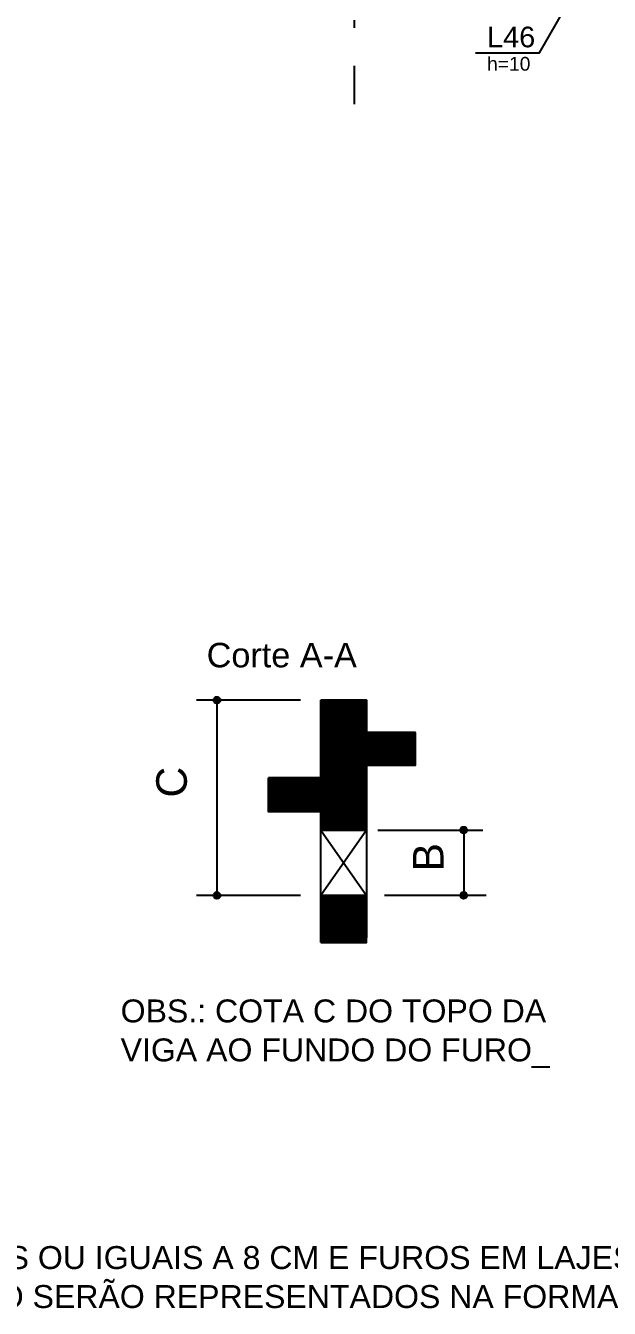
# Model space of a CAD drawing. Extents: x 0 to 119, y 0 to 84.
# Drawn here: x 26.64 to 34.27, y 17.05 to 33.82 of the extents above; entities that cross this region are included whole.
import ezdxf

# ---------------------------------------------------------------- set-up
doc = ezdxf.new("R2010")
doc.units = 0
doc.header["$MEASUREMENT"] = 0
doc.linetypes.add('ESTILO_TQS_0003', pattern=[1.5, 0.5, -0.4, 0.1, -0.5])
for name, color, linetype in [('15', 12, 'CONTINUOUS'), ('18', 6, 'CONTINUOUS'), ('29', 9, 'CONTINUOUS'), ('3', 7, 'CONTINUOUS'), ('32', 250, 'CONTINUOUS'), ('38', 7, 'CONTINUOUS')]:
    doc.layers.add(name, color=color, linetype=linetype)
doc.styles.add('TQS_ARIAL', font='arial.ttf')

msp = doc.modelspace()

# ---------------------------------------------------------------- linework, layer by layer
at = {"layer": '18', "color": 6, "linetype": 'ESTILO_TQS_0003'}
msp.add_line((30.93555, 76.798161), (30.93555, 32.667344), dxfattribs=at)
at = {"layer": '29', "color": 9, "linetype": 'Continuous'}
for p, q in [((30.499035, 24.417917), (31.083871, 25.002752)), ((30.499035, 24.432059), (31.069729, 25.002752)), ((30.499035, 24.446201), (31.055586, 25.002752)), ((30.499035, 24.460344), (31.041444, 25.002752)), ((30.499035, 24.474486), (31.027302, 25.002752)), ((30.499035, 24.488628), (31.01316, 25.002752)), ((30.499035, 24.50277), (30.999018, 25.002752)), ((30.499035, 24.516912), (30.984876, 25.002752)), ((30.499035, 24.531054), (30.970734, 25.002752)), ((30.499035, 24.545196), (30.956592, 25.002752)), ((30.499035, 24.559339), (30.942449, 25.002752)), ((30.499035, 24.573481), (30.928307, 25.002752)), ((30.499035, 24.587623), (30.914165, 25.002752)), ((30.499035, 24.601765), (30.900023, 25.002752)), ((30.499035, 24.615907), (30.885881, 25.002752)), ((30.499035, 24.630049), (30.871739, 25.002752)), ((30.499035, 24.644191), (30.857597, 25.002752)), ((30.499035, 24.658333), (30.843454, 25.002752)), ((30.499035, 24.672476), (30.829312, 25.002752)), ((30.499035, 24.686618), (30.81517, 25.002752)), ((30.499035, 24.70076), (30.801028, 25.002752)), ((30.499035, 24.714902), (30.786886, 25.002752)), ((30.499035, 24.729044), (30.772744, 25.002752)), ((30.499035, 24.743186), (30.758602, 25.002752)), ((30.499035, 24.757328), (30.744459, 25.002752)), ((30.499035, 24.771471), (30.730317, 25.002752)), ((30.499035, 24.785613), (30.716175, 25.002752)), ((30.499035, 24.799755), (30.702033, 25.002752)), ((30.499035, 24.813897), (30.687891, 25.002752)), ((30.499035, 24.828039), (30.673749, 25.002752)), ((30.499035, 24.842181), (30.659607, 25.002752)), ((30.499035, 24.856323), (30.645465, 25.002752)), ((30.499035, 24.870465), (30.631322, 25.002752)), ((30.499035, 24.884608), (30.61718, 25.002752)), ((30.499035, 24.89875), (30.603038, 25.002752)), ((30.499035, 24.912892), (30.588896, 25.002752)), ((30.499035, 24.927034), (30.574754, 25.002752)), ((30.499035, 24.941176), (30.560612, 25.002752)), ((30.499035, 24.955318), (30.54647, 25.002752)), ((30.499035, 24.96946), (30.532327, 25.002752)), ((30.499035, 24.983603), (30.518185, 25.002752)), ((30.499035, 24.997745), (30.504043, 25.002752)), ((30.499035, 24.403775), (31.096971, 25.001711)), ((30.50513, 25.002752), (31.096971, 24.410911)), ((30.519272, 25.002752), (31.096971, 24.425053)), ((30.533414, 25.002752), (31.096971, 24.439195)), ((30.547556, 25.002752), (31.096971, 24.453338)), ((30.561698, 25.002752), (31.096971, 24.46748)), ((30.575841, 25.002752), (31.096971, 24.481622)), ((30.589983, 25.002752), (31.096971, 24.495764)), ((30.604125, 25.002752), (31.096971, 24.509906)), ((30.618267, 25.002752), (31.096971, 24.524048)), ((30.632409, 25.002752), (31.096971, 24.53819)), ((30.646551, 25.002752), (31.096971, 24.552333)), ((30.660693, 25.002752), (31.096971, 24.566475)), ((30.674836, 25.002752), (31.096971, 24.580617)), ((30.688978, 25.002752), (31.096971, 24.594759)), ((30.70312, 25.002752), (31.096971, 24.608901)), ((30.717262, 25.002752), (31.096971, 24.623043)), ((30.731404, 25.002752), (31.096971, 24.637185)), ((30.745546, 25.002752), (31.096971, 24.651327)), ((30.759688, 25.002752), (31.096971, 24.66547)), ((30.77383, 25.002752), (31.096971, 24.679612)), ((30.787973, 25.002752), (31.096971, 24.693754)), ((30.802115, 25.002752), (31.096971, 24.707896)), ((30.816257, 25.002752), (31.096971, 24.722038)), ((30.830399, 25.002752), (31.096971, 24.73618)), ((30.844541, 25.002752), (31.096971, 24.750322)), ((30.858683, 25.002752), (31.096971, 24.764465)), ((30.872825, 25.002752), (31.096971, 24.778607)), ((30.886968, 25.002752), (31.096971, 24.792749)), ((30.90111, 25.002752), (31.096971, 24.806891)), ((30.915252, 25.002752), (31.096971, 24.821033)), ((30.929394, 25.002752), (31.096971, 24.835175)), ((30.943536, 25.002752), (31.096971, 24.849317)), ((30.957678, 25.002752), (31.096971, 24.863459)), ((30.97182, 25.002752), (31.096971, 24.877602)), ((30.985963, 25.002752), (31.096971, 24.891744)), ((31.000105, 25.002752), (31.096971, 24.905886)), ((31.014247, 25.002752), (31.096971, 24.920028)), ((31.028389, 25.002752), (31.096971, 24.93417)), ((31.042531, 25.002752), (31.096971, 24.948312)), ((31.056673, 25.002752), (31.096971, 24.962454)), ((31.070815, 25.002752), (31.096971, 24.976597)), ((31.084957, 25.002752), (31.096971, 24.990739)), ((30.499035, 24.994705), (31.096971, 24.396769)), ((30.499035, 24.389633), (31.096971, 24.987569)), ((30.499035, 24.980563), (31.096971, 24.382627)), ((30.499035, 24.375491), (31.096971, 24.973426)), ((30.499035, 24.96642), (31.096971, 24.368485)), ((30.499035, 24.361349), (31.096971, 24.959284)), ((30.499035, 24.952278), (31.096971, 24.354343)), ((30.499035, 24.347206), (31.096971, 24.945142)), ((30.499035, 24.938136), (31.096971, 24.3402)), ((30.499035, 24.333064), (31.096971, 24.931)), ((30.499035, 24.923994), (31.096971, 24.326058)), ((30.499035, 24.318922), (31.096971, 24.916858)), ((30.499035, 24.909852), (31.096971, 24.311916)), ((30.499035, 24.30478), (31.096971, 24.902716)), ((30.499035, 24.89571), (31.096971, 24.297774)), ((30.499035, 24.290638), (31.096971, 24.888574)), ((30.499035, 24.881568), (31.096971, 24.283632)), ((30.499035, 24.276496), (31.096971, 24.874432)), ((30.499035, 24.867425), (31.096971, 24.26949)), ((30.499035, 24.262354), (31.096971, 24.860289)), ((30.499035, 24.853283), (31.096971, 24.255348)), ((30.499035, 24.248212), (31.096971, 24.846147)), ((30.499035, 24.839141), (31.096971, 24.241206)), ((30.499035, 24.234069), (31.096971, 24.832005)), ((30.499035, 24.824999), (31.096971, 24.227063)), ((30.499035, 24.219927), (31.096971, 24.817863)), ((30.499035, 24.810857), (31.096971, 24.212921)), ((30.499035, 24.205785), (31.096971, 24.803721)), ((30.499035, 24.796715), (31.096971, 24.198779)), ((30.499035, 24.191643), (31.096971, 24.789579)), ((30.499035, 24.782573), (31.096971, 24.184637)), ((30.499035, 24.177501), (31.096971, 24.775437)), ((30.499035, 24.768431), (31.096971, 24.170495)), ((30.499035, 24.163359), (31.096971, 24.761294)), ((30.499035, 24.754288), (31.096971, 24.156353)), ((30.499035, 24.149217), (31.096971, 24.747152)), ((30.499035, 24.740146), (31.096971, 24.142211)), ((30.499035, 24.135074), (31.096971, 24.73301)), ((30.499035, 24.726004), (31.096971, 24.128068)), ((30.499035, 24.120932), (31.096971, 24.718868)), ((30.499035, 24.711862), (31.096971, 24.113926)), ((30.499035, 24.10679), (31.096971, 24.704726)), ((30.499035, 24.69772), (31.096971, 24.099784)), ((30.499035, 24.092648), (31.096971, 24.690584)), ((30.499035, 24.683578), (31.096971, 24.085642)), ((30.499035, 24.078506), (31.096971, 24.676442)), ((30.499035, 24.669436), (31.096971, 24.0715)), ((30.499035, 24.064364), (31.096971, 24.662299)), ((30.499035, 24.655293), (31.096971, 24.057358)), ((30.499035, 24.050222), (31.096971, 24.648157)), ((30.499035, 24.641151), (31.096971, 24.043216)), ((30.499035, 24.036079), (31.096971, 24.634015)), ((30.499035, 24.627009), (31.096971, 24.029073)), ((30.499035, 24.021937), (31.096971, 24.619873)), ((30.499035, 24.612867), (31.096971, 24.014931)), ((30.499035, 24.007795), (31.096971, 24.605731)), ((30.499035, 24.598725), (31.096971, 24.000789)), ((30.499035, 23.993653), (31.096971, 24.591589)), ((30.499035, 24.584583), (31.096971, 23.986647)), ((30.499035, 23.979511), (31.096971, 24.577447)), ((30.499035, 24.570441), (31.096971, 23.972505)), ((30.499035, 23.965369), (31.096971, 24.563305)), ((30.499035, 24.556299), (31.096971, 23.958363)), ((30.499035, 23.951227), (31.096971, 24.549162)), ((30.499035, 24.542156), (31.096971, 23.944221)), ((30.499035, 23.937085), (31.096971, 24.53502)), ((30.499035, 24.528014), (31.096971, 23.930079)), ((30.499035, 23.922942), (31.096971, 24.520878)), ((30.499035, 24.513872), (31.096971, 23.915936)), ((30.499035, 23.9088), (31.096971, 24.506736)), ((30.499035, 24.49973), (31.096971, 23.901794)), ((31.096971, 24.153286), (31.524698, 24.58091)), ((31.096971, 24.167325), (31.510556, 24.58091)), ((31.096971, 24.181467), (31.496414, 24.58091)), ((31.096971, 24.195609), (31.482272, 24.58091)), ((31.096971, 24.209751), (31.46813, 24.58091)), ((31.096971, 24.223893), (31.453987, 24.58091)), ((31.096971, 24.238035), (31.439845, 24.58091)), ((31.096971, 24.252178), (31.425703, 24.58091)), ((31.096971, 24.26632), (31.411561, 24.58091)), ((31.096971, 24.280462), (31.397419, 24.58091)), ((31.096971, 24.294604), (31.383277, 24.58091)), ((31.096971, 24.308746), (31.369135, 24.58091)), ((31.096971, 24.322888), (31.354992, 24.58091)), ((31.096971, 24.33703), (31.34085, 24.58091)), ((31.096971, 24.351172), (31.326708, 24.58091)), ((31.096971, 24.365315), (31.312566, 24.58091)), ((31.096971, 24.379457), (31.298424, 24.58091)), ((31.096971, 24.393599), (31.284282, 24.58091)), ((31.096971, 24.407741), (31.27014, 24.58091)), ((31.096971, 24.421883), (31.255998, 24.58091)), ((31.096971, 24.436025), (31.241855, 24.58091)), ((31.096971, 24.450167), (31.227713, 24.58091)), ((31.096971, 24.46431), (31.213571, 24.58091)), ((31.096971, 24.478452), (31.199429, 24.58091)), ((31.096971, 24.492594), (31.185287, 24.58091)), ((31.096971, 24.506736), (31.171145, 24.58091)), ((31.096971, 24.520878), (31.157003, 24.58091)), ((31.096971, 24.53502), (31.14286, 24.58091)), ((31.096971, 24.549162), (31.128718, 24.58091)), ((31.096971, 24.563305), (31.114576, 24.58091)), ((31.096971, 24.577447), (31.100434, 24.58091)), ((31.096971, 24.58091), (31.524301, 24.153286)), ((31.096971, 24.566475), (31.510159, 24.153286)), ((31.096971, 24.552333), (31.496017, 24.153286)), ((31.096971, 24.53819), (31.481875, 24.153286)), ((31.096971, 24.524048), (31.467733, 24.153286)), ((31.096971, 24.509906), (31.453591, 24.153286)), ((31.110821, 24.58091), (31.538444, 24.153286)), ((31.111217, 24.153286), (31.53884, 24.58091)), ((31.124963, 24.58091), (31.552586, 24.153286)), ((31.125359, 24.153286), (31.552982, 24.58091)), ((31.139105, 24.58091), (31.566728, 24.153286)), ((31.139501, 24.153286), (31.567125, 24.58091)), ((31.153247, 24.58091), (31.58087, 24.153286)), ((31.153644, 24.153286), (31.581267, 24.58091)), ((31.167389, 24.58091), (31.595012, 24.153286)), ((31.167786, 24.153286), (31.595409, 24.58091)), ((31.181531, 24.58091), (31.609154, 24.153286)), ((31.181928, 24.153286), (31.609551, 24.58091)), ((31.195673, 24.58091), (31.623296, 24.153286)), ((31.19607, 24.153286), (31.623693, 24.58091)), ((31.209816, 24.58091), (31.637439, 24.153286)), ((31.210212, 24.153286), (31.637835, 24.58091)), ((31.223958, 24.58091), (31.651581, 24.153286)), ((31.224354, 24.153286), (31.651977, 24.58091)), ((31.2381, 24.58091), (31.665723, 24.153286)), ((31.238496, 24.153286), (31.666119, 24.58091)), ((31.252242, 24.58091), (31.679865, 24.153286)), ((31.252639, 24.153286), (31.680262, 24.58091)), ((31.266384, 24.58091), (31.694007, 24.153286)), ((31.266781, 24.153286), (31.694404, 24.58091)), ((31.280526, 24.58091), (31.708149, 24.153286)), ((31.280923, 24.153286), (31.708546, 24.58091)), ((31.294668, 24.58091), (31.722291, 24.153286)), ((31.295065, 24.153286), (31.722688, 24.58091)), ((31.30881, 24.58091), (31.736434, 24.153286)), ((31.309207, 24.153286), (31.737616, 24.58091)), ((31.322953, 24.58091), (31.737616, 24.166246)), ((31.323349, 24.153286), (31.737616, 24.567554)), ((31.337095, 24.58091), (31.737616, 24.180388)), ((31.337491, 24.153286), (31.737616, 24.553411)), ((31.351237, 24.58091), (31.737616, 24.19453)), ((31.351633, 24.153286), (31.737616, 24.539269)), ((31.365379, 24.58091), (31.737616, 24.208672)), ((31.365776, 24.153286), (31.737616, 24.525127)), ((31.379521, 24.58091), (31.737616, 24.222814)), ((31.379918, 24.153286), (31.737616, 24.510985)), ((31.393663, 24.58091), (31.737616, 24.236956)), ((31.407805, 24.58091), (31.737616, 24.251099)), ((31.421948, 24.58091), (31.737616, 24.265241)), ((31.43609, 24.58091), (31.737616, 24.279383)), ((31.450232, 24.58091), (31.737616, 24.293525)), ((31.464374, 24.58091), (31.737616, 24.307667)), ((31.478516, 24.58091), (31.737616, 24.321809)), ((31.492658, 24.58091), (31.737616, 24.335951)), ((31.5068, 24.58091), (31.737616, 24.350094)), ((31.520942, 24.58091), (31.737616, 24.364236)), ((31.535085, 24.58091), (31.737616, 24.378378)), ((31.549227, 24.58091), (31.737616, 24.39252)), ((31.563369, 24.58091), (31.737616, 24.406662)), ((31.577511, 24.58091), (31.737616, 24.420804)), ((31.591653, 24.58091), (31.737616, 24.434946)), ((31.605795, 24.58091), (31.737616, 24.449088)), ((31.619937, 24.58091), (31.737616, 24.463231)), ((31.63408, 24.58091), (31.737616, 24.477373)), ((31.648222, 24.58091), (31.737616, 24.491515)), ((31.662364, 24.58091), (31.737616, 24.505657)), ((31.676506, 24.58091), (31.737616, 24.519799)), ((31.690648, 24.58091), (31.737616, 24.533941)), ((31.70479, 24.58091), (31.737616, 24.548083)), ((31.718932, 24.58091), (31.737616, 24.562226)), ((31.733075, 24.58091), (31.737616, 24.576368)), ((30.499035, 23.894658), (31.096971, 24.492594)), ((30.499035, 24.485588), (31.096971, 23.887652)), ((30.499035, 23.880516), (31.096971, 24.478452)), ((30.499035, 24.471446), (31.096971, 23.87351)), ((30.499035, 23.866374), (31.096971, 24.46431)), ((30.499035, 24.457304), (31.096971, 23.859368)), ((30.499035, 23.852232), (31.096971, 24.450167)), ((30.499035, 24.443161), (31.096971, 23.845226)), ((30.499035, 23.83809), (31.096971, 24.436025)), ((30.499035, 24.429019), (31.096971, 23.831084)), ((30.499035, 23.823947), (31.096971, 24.421883)), ((30.499035, 24.414877), (31.096971, 23.816941)), ((30.499035, 23.809805), (31.096971, 24.407741)), ((30.499035, 24.400735), (31.096971, 23.802799)), ((30.499035, 23.795663), (31.096971, 24.393599)), ((30.499035, 24.386593), (31.096971, 23.788657)), ((30.499035, 23.781521), (31.096971, 24.379457)), ((30.499035, 24.372451), (31.096971, 23.774515)), ((30.499035, 23.767379), (31.096971, 24.365315)), ((30.499035, 24.358309), (31.096971, 23.760373)), ((30.499035, 23.753237), (31.096971, 24.351172)), ((30.499035, 24.344166), (31.096971, 23.746231)), ((30.499035, 23.739095), (31.096971, 24.33703)), ((30.499035, 24.330024), (31.096971, 23.732089)), ((31.096971, 24.495764), (31.439449, 24.153286)), ((31.096971, 24.481622), (31.425307, 24.153286)), ((31.096971, 24.46748), (31.411164, 24.153286)), ((31.096971, 24.453338), (31.397022, 24.153286)), ((31.096971, 24.439195), (31.38288, 24.153286)), ((31.096971, 24.425053), (31.368738, 24.153286)), ((31.096971, 24.410911), (31.354596, 24.153286)), ((31.096971, 24.396769), (31.340454, 24.153286)), ((31.096971, 24.382627), (31.326312, 24.153286)), ((31.096971, 24.368485), (31.312169, 24.153286)), ((31.096971, 24.354343), (31.298027, 24.153286)), ((31.096971, 24.3402), (31.283885, 24.153286)), ((31.39406, 24.153286), (31.737616, 24.496843)), ((31.408202, 24.153286), (31.737616, 24.482701)), ((31.422344, 24.153286), (31.737616, 24.468559)), ((31.436486, 24.153286), (31.737616, 24.454417)), ((31.450628, 24.153286), (31.737616, 24.440274)), ((31.464771, 24.153286), (31.737616, 24.426132)), ((31.478913, 24.153286), (31.737616, 24.41199)), ((31.493055, 24.153286), (31.737616, 24.397848)), ((31.507197, 24.153286), (31.737616, 24.383706)), ((31.521339, 24.153286), (31.737616, 24.369564)), ((31.535481, 24.153286), (31.737616, 24.355422)), ((31.549623, 24.153286), (31.737616, 24.341279)), ((30.499035, 23.724953), (31.096971, 24.322888)), ((30.499035, 24.315882), (31.096971, 23.717947)), ((30.499035, 23.71081), (31.096971, 24.308746)), ((30.499035, 24.30174), (31.096971, 23.703804)), ((30.499035, 23.696668), (31.096971, 24.294604)), ((30.499035, 24.287598), (31.096971, 23.689662)), ((30.499035, 23.682526), (31.096971, 24.280462)), ((30.499035, 24.273456), (31.096971, 23.67552)), ((30.499035, 23.668384), (31.096971, 24.26632)), ((30.499035, 24.259314), (31.096971, 23.661378)), ((30.499035, 23.654242), (31.096971, 24.252178)), ((30.499035, 24.245172), (31.096971, 23.647236)), ((30.499035, 23.6401), (31.096971, 24.238035)), ((30.499035, 24.231029), (31.096971, 23.633094)), ((30.499035, 23.625958), (31.096971, 24.223893)), ((30.499035, 24.216887), (31.096971, 23.618952)), ((30.499035, 23.611815), (31.096971, 24.209751)), ((30.499035, 24.202745), (31.096971, 23.604809)), ((30.499035, 23.597673), (31.096971, 24.195609)), ((30.499035, 24.188603), (31.096971, 23.590667)), ((30.499035, 23.583531), (31.096971, 24.181467)), ((30.499035, 24.174461), (31.096971, 23.576525)), ((30.499035, 23.569389), (31.096971, 24.167325)), ((31.096971, 24.326058), (31.269743, 24.153286)), ((31.096971, 24.311916), (31.255601, 24.153286)), ((31.096971, 24.297774), (31.241459, 24.153286)), ((31.096971, 24.283632), (31.227317, 24.153286)), ((31.096971, 24.26949), (31.213175, 24.153286)), ((31.096971, 24.255348), (31.199032, 24.153286)), ((31.096971, 24.241206), (31.18489, 24.153286)), ((31.096971, 24.227063), (31.170748, 24.153286)), ((31.096971, 24.212921), (31.156606, 24.153286)), ((31.096971, 24.198779), (31.142464, 24.153286)), ((31.096971, 24.184637), (31.128322, 24.153286)), ((31.096971, 24.170495), (31.11418, 24.153286)), ((31.563766, 24.153286), (31.737616, 24.327137)), ((31.577908, 24.153286), (31.737616, 24.312995)), ((31.59205, 24.153286), (31.737616, 24.298853)), ((31.606192, 24.153286), (31.737616, 24.284711)), ((31.620334, 24.153286), (31.737616, 24.270569)), ((31.634476, 24.153286), (31.737616, 24.256427)), ((31.648618, 24.153286), (31.737616, 24.242284)), ((31.66276, 24.153286), (31.737616, 24.228142)), ((31.676903, 24.153286), (31.737616, 24.214)), ((31.691045, 24.153286), (31.737616, 24.199858)), ((31.705187, 24.153286), (31.737616, 24.185716)), ((31.719329, 24.153286), (31.737616, 24.171574)), ((30.499035, 24.160319), (31.096971, 23.562383)), ((30.499035, 23.555247), (31.096971, 24.153183)), ((30.499035, 24.146177), (31.096971, 23.548241)), ((30.499035, 23.541105), (31.096971, 24.13904)), ((30.499035, 24.132034), (31.096971, 23.534099)), ((30.499035, 23.526963), (31.096971, 24.124898)), ((30.499035, 24.117892), (31.096971, 23.519957)), ((30.499035, 23.51282), (31.096971, 24.110756)), ((30.499035, 24.10375), (31.096971, 23.505814)), ((30.499035, 23.498678), (31.096971, 24.096614)), ((30.499035, 24.089608), (31.096971, 23.491672)), ((30.499035, 23.484536), (31.096971, 24.082472)), ((30.499035, 24.075466), (31.096971, 23.47753)), ((30.499035, 23.470394), (31.096971, 24.06833)), ((30.499035, 24.061324), (31.096971, 23.463388)), ((30.499035, 23.456252), (31.096971, 24.054188)), ((30.499035, 24.047182), (31.096971, 23.449246)), ((30.499035, 23.44211), (31.096971, 24.040046)), ((30.499035, 24.033039), (31.096971, 23.435104)), ((30.499035, 23.427968), (31.096971, 24.025903)), ((30.499035, 24.018897), (31.096971, 23.420962)), ((30.499035, 23.413826), (31.096971, 24.011761)), ((30.499035, 24.004755), (31.096971, 23.40682)), ((30.499035, 23.399683), (31.096971, 23.997619)), ((31.096971, 24.156353), (31.100037, 24.153286)), ((31.733471, 24.153286), (31.737616, 24.157432)), ((29.814443, 23.549477), (30.249897, 23.984931)), ((29.814443, 23.563619), (30.235755, 23.984931)), ((29.814443, 23.577761), (30.221613, 23.984931)), ((29.814443, 23.591904), (30.207471, 23.984931)), ((29.814443, 23.606046), (30.193328, 23.984931)), ((29.814443, 23.620188), (30.179186, 23.984931)), ((29.814443, 23.63433), (30.165044, 23.984931)), ((29.814443, 23.648472), (30.150902, 23.984931)), ((29.814443, 23.662614), (30.13676, 23.984931)), ((29.814443, 23.676756), (30.122618, 23.984931)), ((29.814443, 23.690899), (30.108476, 23.984931)), ((29.814443, 23.705041), (30.094333, 23.984931)), ((29.814443, 23.719183), (30.080191, 23.984931)), ((29.814443, 23.733325), (30.066049, 23.984931)), ((29.814443, 23.747467), (30.051907, 23.984931)), ((29.814443, 23.761609), (30.037765, 23.984931)), ((29.814443, 23.775751), (30.023623, 23.984931)), ((29.814443, 23.789894), (30.009481, 23.984931)), ((29.814443, 23.804036), (29.995339, 23.984931)), ((29.814443, 23.818178), (29.981196, 23.984931)), ((29.814443, 23.83232), (29.967054, 23.984931)), ((29.814443, 23.846462), (29.952912, 23.984931)), ((29.814443, 23.860604), (29.93877, 23.984931)), ((29.814443, 23.874746), (29.924628, 23.984931)), ((29.814443, 23.888888), (29.910486, 23.984931)), ((29.814443, 23.903031), (29.896344, 23.984931)), ((29.814443, 23.917173), (29.882201, 23.984931)), ((29.814443, 23.931315), (29.868059, 23.984931)), ((29.814443, 23.945457), (29.853917, 23.984931)), ((29.814443, 23.959599), (29.839775, 23.984931)), ((29.814443, 23.973741), (29.825633, 23.984931)), ((29.814443, 23.982241), (30.255575, 23.541108)), ((29.814443, 23.968099), (30.241433, 23.541108)), ((29.814443, 23.953956), (30.227291, 23.541108)), ((29.814443, 23.939814), (30.213149, 23.541108)), ((29.814443, 23.925672), (30.199007, 23.541108)), ((29.814443, 23.91153), (30.184865, 23.541108)), ((29.814443, 23.897388), (30.170723, 23.541108)), ((29.814443, 23.883246), (30.15658, 23.541108)), ((29.814443, 23.869104), (30.142438, 23.541108)), ((29.814443, 23.854961), (30.128296, 23.541108)), ((29.814443, 23.840819), (30.114154, 23.541108)), ((29.814443, 23.826677), (30.100012, 23.541108)), ((29.820217, 23.541108), (30.264039, 23.984931)), ((29.825895, 23.984931), (30.269718, 23.541108)), ((29.834359, 23.541108), (30.278181, 23.984931)), ((29.840037, 23.984931), (30.28386, 23.541108)), ((29.848501, 23.541108), (30.292323, 23.984931)), ((29.854179, 23.984931), (30.298002, 23.541108)), ((29.862643, 23.541108), (30.306466, 23.984931)), ((29.868322, 23.984931), (30.312144, 23.541108)), ((29.876785, 23.541108), (30.320608, 23.984931)), ((29.882464, 23.984931), (30.326286, 23.541108)), ((29.890927, 23.541108), (30.33475, 23.984931)), ((29.896606, 23.984931), (30.340428, 23.541108)), ((29.90507, 23.541108), (30.348892, 23.984931)), ((29.910748, 23.984931), (30.35457, 23.541108)), ((29.919212, 23.541108), (30.363034, 23.984931)), ((29.92489, 23.984931), (30.368713, 23.541108)), ((29.933354, 23.541108), (30.377176, 23.984931)), ((29.939032, 23.984931), (30.382855, 23.541108)), ((29.947496, 23.541108), (30.391318, 23.984931)), ((29.953174, 23.984931), (30.396997, 23.541108)), ((29.961638, 23.541108), (30.40546, 23.984931)), ((29.967317, 23.984931), (30.411139, 23.541108)), ((29.97578, 23.541108), (30.419603, 23.984931)), ((29.981459, 23.984931), (30.425281, 23.541108)), ((29.989922, 23.541108), (30.433745, 23.984931)), ((29.995601, 23.984931), (30.439423, 23.541108)), ((30.004064, 23.541108), (30.447887, 23.984931)), ((30.009743, 23.984931), (30.453565, 23.541108)), ((30.018207, 23.541108), (30.462029, 23.984931)), ((30.023885, 23.984931), (30.467707, 23.541108)), ((30.032349, 23.541108), (30.476171, 23.984931)), ((30.038027, 23.984931), (30.48185, 23.541108)), ((30.046491, 23.541108), (30.490313, 23.984931)), ((30.052169, 23.984931), (30.495992, 23.541108)), ((30.060633, 23.541108), (30.497455, 23.97793)), ((30.066311, 23.984931), (30.497455, 23.553787)), ((30.074775, 23.541108), (30.497455, 23.963788)), ((30.080454, 23.984931), (30.497455, 23.567929)), ((30.088917, 23.541108), (30.497455, 23.949646)), ((30.094596, 23.984931), (30.497455, 23.582072)), ((30.103059, 23.541108), (30.497455, 23.935504)), ((30.108738, 23.984931), (30.497455, 23.596214)), ((30.117202, 23.541108), (30.497455, 23.921362)), ((30.12288, 23.984931), (30.497455, 23.610356)), ((30.131344, 23.541108), (30.497455, 23.90722)), ((30.137022, 23.984931), (30.497455, 23.624498)), ((30.145486, 23.541108), (30.497455, 23.893078)), ((30.151164, 23.984931), (30.497455, 23.63864)), ((30.159628, 23.541108), (30.497455, 23.878936)), ((30.165306, 23.984931), (30.497455, 23.652782)), ((30.17377, 23.541108), (30.497455, 23.864793)), ((30.179449, 23.984931), (30.497455, 23.666924)), ((30.187912, 23.541108), (30.497455, 23.850651)), ((30.193591, 23.984931), (30.497455, 23.681067)), ((30.202054, 23.541108), (30.497455, 23.836509)), ((30.207733, 23.984931), (30.497455, 23.695209)), ((30.221875, 23.984931), (30.497455, 23.709351)), ((30.236017, 23.984931), (30.497455, 23.723493)), ((30.250159, 23.984931), (30.497455, 23.737635)), ((30.264301, 23.984931), (30.497455, 23.751777)), ((30.278444, 23.984931), (30.497455, 23.765919)), ((30.292586, 23.984931), (30.497455, 23.780062)), ((30.306728, 23.984931), (30.497455, 23.794204)), ((30.32087, 23.984931), (30.497455, 23.808346)), ((30.335012, 23.984931), (30.497455, 23.822488)), ((30.349154, 23.984931), (30.497455, 23.83663)), ((30.363296, 23.984931), (30.497455, 23.850772)), ((30.377438, 23.984931), (30.497455, 23.864914)), ((30.391581, 23.984931), (30.497455, 23.879056)), ((30.405723, 23.984931), (30.497455, 23.893199)), ((30.419865, 23.984931), (30.497455, 23.907341)), ((30.434007, 23.984931), (30.497455, 23.921483)), ((30.448149, 23.984931), (30.497455, 23.935625)), ((30.462291, 23.984931), (30.497455, 23.949767)), ((30.476433, 23.984931), (30.497455, 23.963909)), ((30.490576, 23.984931), (30.497455, 23.978051)), ((30.499035, 23.990613), (31.096971, 23.392677)), ((30.499035, 23.385541), (31.096971, 23.983477)), ((30.499035, 23.976471), (31.096971, 23.378535)), ((30.499035, 23.371399), (31.096971, 23.969335)), ((30.499035, 23.962329), (31.096971, 23.364393)), ((30.499035, 23.357257), (31.096971, 23.955193)), ((30.499035, 23.948187), (31.096971, 23.350251)), ((30.499035, 23.343115), (31.096971, 23.941051)), ((30.499035, 23.934045), (31.096971, 23.336109)), ((30.499035, 23.328973), (31.096971, 23.926908)), ((30.499035, 23.919902), (31.096971, 23.321967)), ((30.499035, 23.314831), (31.096971, 23.912766)), ((30.499035, 23.90576), (31.096971, 23.307825)), ((30.499035, 23.891618), (31.08868, 23.301974)), ((30.499035, 23.877476), (31.074538, 23.301974)), ((30.499035, 23.863334), (31.060396, 23.301974)), ((30.499035, 23.849192), (31.046253, 23.301974)), ((30.499035, 23.83505), (31.032111, 23.301974)), ((30.500321, 23.301974), (31.096971, 23.898624)), ((30.514463, 23.301974), (31.096971, 23.884482)), ((30.528605, 23.301974), (31.096971, 23.87034)), ((30.542747, 23.301974), (31.096971, 23.856198)), ((30.556889, 23.301974), (31.096971, 23.842056)), ((30.571031, 23.301974), (31.096971, 23.827913)), ((29.814443, 23.812535), (30.08587, 23.541108)), ((29.814443, 23.798393), (30.071728, 23.541108)), ((29.814443, 23.784251), (30.057586, 23.541108)), ((29.814443, 23.770109), (30.043443, 23.541108)), ((29.814443, 23.755966), (30.029301, 23.541108)), ((29.814443, 23.741824), (30.015159, 23.541108)), ((29.814443, 23.727682), (30.001017, 23.541108)), ((29.814443, 23.71354), (29.986875, 23.541108)), ((29.814443, 23.699398), (29.972733, 23.541108)), ((29.814443, 23.685256), (29.958591, 23.541108)), ((29.814443, 23.671114), (29.944448, 23.541108)), ((30.216196, 23.541108), (30.497455, 23.822367)), ((30.230339, 23.541108), (30.497455, 23.808225)), ((30.244481, 23.541108), (30.497455, 23.794083)), ((30.258623, 23.541108), (30.497455, 23.779941)), ((30.272765, 23.541108), (30.497455, 23.765798)), ((30.286907, 23.541108), (30.497455, 23.751656)), ((30.301049, 23.541108), (30.497455, 23.737514)), ((30.315191, 23.541108), (30.497455, 23.723372)), ((30.329334, 23.541108), (30.497455, 23.70923)), ((30.343476, 23.541108), (30.497455, 23.695088)), ((30.357618, 23.541108), (30.497455, 23.680946)), ((30.37176, 23.541108), (30.497455, 23.666803)), ((30.499035, 23.820907), (31.017969, 23.301974)), ((30.499035, 23.806765), (31.003827, 23.301974)), ((30.499035, 23.792623), (30.989685, 23.301974)), ((30.499035, 23.778481), (30.975543, 23.301974)), ((30.499035, 23.764339), (30.961401, 23.301974)), ((30.499035, 23.750197), (30.947258, 23.301974)), ((30.499035, 23.736055), (30.933116, 23.301974)), ((30.499035, 23.721913), (30.918974, 23.301974)), ((30.499035, 23.70777), (30.904832, 23.301974)), ((30.499035, 23.693628), (30.89069, 23.301974)), ((30.499035, 23.679486), (30.876548, 23.301974)), ((30.499035, 23.665344), (30.862406, 23.301974)), ((30.585174, 23.301974), (31.096971, 23.813771)), ((30.599316, 23.301974), (31.096971, 23.799629)), ((30.613458, 23.301974), (31.096971, 23.785487)), ((30.6276, 23.301974), (31.096971, 23.771345)), ((30.641742, 23.301974), (31.096971, 23.757203)), ((30.655884, 23.301974), (31.096971, 23.743061)), ((30.670026, 23.301974), (31.096971, 23.728919)), ((30.684169, 23.301974), (31.096971, 23.714776)), ((30.698311, 23.301974), (31.096971, 23.700634)), ((30.712453, 23.301974), (31.096971, 23.686492)), ((30.726595, 23.301974), (31.096971, 23.67235)), ((30.740737, 23.301974), (31.096971, 23.658208)), ((29.814443, 23.656972), (29.930306, 23.541108)), ((29.814443, 23.642829), (29.916164, 23.541108)), ((29.814443, 23.628687), (29.902022, 23.541108)), ((29.814443, 23.614545), (29.88788, 23.541108)), ((29.814443, 23.600403), (29.873738, 23.541108)), ((29.814443, 23.586261), (29.859596, 23.541108)), ((29.814443, 23.572119), (29.845454, 23.541108)), ((29.814443, 23.557977), (29.831311, 23.541108)), ((29.814443, 23.543834), (29.817169, 23.541108)), ((30.385902, 23.541108), (30.497455, 23.652661)), ((30.400044, 23.541108), (30.497455, 23.638519)), ((30.414186, 23.541108), (30.497455, 23.624377)), ((30.428329, 23.541108), (30.497455, 23.610235)), ((30.442471, 23.541108), (30.497455, 23.596093)), ((30.456613, 23.541108), (30.497455, 23.581951)), ((30.470755, 23.541108), (30.497455, 23.567809)), ((30.484897, 23.541108), (30.497455, 23.553666)), ((30.499035, 23.651202), (30.848264, 23.301974)), ((30.499035, 23.63706), (30.834121, 23.301974)), ((30.499035, 23.622918), (30.819979, 23.301974)), ((30.499035, 23.608775), (30.805837, 23.301974)), ((30.499035, 23.594633), (30.791695, 23.301974)), ((30.499035, 23.580491), (30.777553, 23.301974)), ((30.499035, 23.566349), (30.763411, 23.301974)), ((30.499035, 23.552207), (30.749269, 23.301974)), ((30.499035, 23.538065), (30.735126, 23.301974)), ((30.499035, 23.523923), (30.720984, 23.301974)), ((30.499035, 23.50978), (30.706842, 23.301974)), ((30.499035, 23.495638), (30.6927, 23.301974)), ((30.754879, 23.301974), (31.096971, 23.644066)), ((30.769021, 23.301974), (31.096971, 23.629924)), ((30.783164, 23.301974), (31.096971, 23.615781)), ((30.797306, 23.301974), (31.096971, 23.601639)), ((30.811448, 23.301974), (31.096971, 23.587497)), ((30.82559, 23.301974), (31.096971, 23.573355)), ((30.839732, 23.301974), (31.096971, 23.559213)), ((30.853874, 23.301974), (31.096971, 23.545071)), ((30.868016, 23.301974), (31.096971, 23.530929)), ((30.882158, 23.301974), (31.096971, 23.516786)), ((30.896301, 23.301974), (31.096971, 23.502644)), ((30.499035, 23.481496), (30.678558, 23.301974)), ((30.499035, 23.467354), (30.664416, 23.301974)), ((30.499035, 23.453212), (30.650274, 23.301974)), ((30.499035, 23.43907), (30.636132, 23.301974)), ((30.499035, 23.424928), (30.621989, 23.301974)), ((30.499035, 23.410786), (30.607847, 23.301974)), ((30.499035, 23.396643), (30.593705, 23.301974)), ((30.499035, 23.382501), (30.579563, 23.301974)), ((30.499035, 23.368359), (30.565421, 23.301974)), ((30.499035, 23.354217), (30.551279, 23.301974)), ((30.499035, 23.340075), (30.537137, 23.301974)), ((30.499035, 23.325933), (30.522994, 23.301974)), ((30.910443, 23.301974), (31.096971, 23.488502)), ((30.924585, 23.301974), (31.096971, 23.47436)), ((30.938727, 23.301974), (31.096971, 23.460218)), ((30.952869, 23.301974), (31.096971, 23.446076)), ((30.967011, 23.301974), (31.096971, 23.431934)), ((30.981153, 23.301974), (31.096971, 23.417792)), ((30.995296, 23.301974), (31.096971, 23.403649)), ((31.009438, 23.301974), (31.096971, 23.389507)), ((31.02358, 23.301974), (31.096971, 23.375365)), ((31.037722, 23.301974), (31.096971, 23.361223)), ((31.051864, 23.301974), (31.096971, 23.347081)), ((31.066006, 23.301974), (31.096971, 23.332939)), ((30.499035, 23.311791), (30.508852, 23.301974)), ((31.080148, 23.301974), (31.096971, 23.318797)), ((31.09429, 23.301974), (31.096971, 23.304654)), ((30.499388, 21.858543), (31.088625, 22.44778)), ((30.499388, 21.872686), (31.074483, 22.44778)), ((30.499388, 21.886828), (31.060341, 22.44778)), ((30.499388, 21.90097), (31.046199, 22.44778)), ((30.499388, 21.915112), (31.032056, 22.44778)), ((30.499388, 21.929254), (31.017914, 22.44778)), ((30.499388, 21.943396), (31.003772, 22.44778)), ((30.499388, 21.957538), (30.98963, 22.44778)), ((30.499388, 21.971681), (30.975488, 22.44778)), ((30.499388, 21.985823), (30.961346, 22.44778)), ((30.499388, 21.999965), (30.947204, 22.44778)), ((30.499388, 22.014107), (30.933062, 22.44778)), ((30.499388, 22.028249), (30.918919, 22.44778)), ((30.499388, 22.042391), (30.904777, 22.44778)), ((30.499388, 22.056533), (30.890635, 22.44778)), ((30.499388, 22.070676), (30.876493, 22.44778)), ((30.499388, 22.084818), (30.862351, 22.44778)), ((30.499388, 22.09896), (30.848209, 22.44778)), ((30.499388, 22.113102), (30.834067, 22.44778)), ((30.499388, 22.127244), (30.819924, 22.44778)), ((30.499388, 22.141386), (30.805782, 22.44778)), ((30.499388, 22.155528), (30.79164, 22.44778)), ((30.499388, 22.16967), (30.777498, 22.44778)), ((30.499388, 22.183813), (30.763356, 22.44778)), ((30.499388, 22.197955), (30.749214, 22.44778)), ((30.499388, 22.212097), (30.735072, 22.44778)), ((30.499388, 22.226239), (30.72093, 22.44778)), ((30.499388, 22.240381), (30.706787, 22.44778)), ((30.499388, 22.254523), (30.692645, 22.44778)), ((30.499388, 22.268665), (30.678503, 22.44778)), ((30.499388, 22.282808), (30.664361, 22.44778)), ((30.499388, 22.29695), (30.650219, 22.44778)), ((30.499388, 22.311092), (30.636077, 22.44778)), ((30.499388, 22.325234), (30.621935, 22.44778)), ((30.499388, 22.339376), (30.607792, 22.44778)), ((30.499388, 22.353518), (30.59365, 22.44778)), ((30.499388, 22.36766), (30.579508, 22.44778)), ((30.499388, 22.381802), (30.565366, 22.44778)), ((30.499388, 22.395945), (30.551224, 22.44778)), ((30.499388, 22.410087), (30.537082, 22.44778)), ((30.499388, 22.424229), (30.52294, 22.44778)), ((30.499388, 22.438371), (30.508797, 22.44778)), ((30.499388, 22.44778), (31.096971, 21.851185)), ((30.499388, 21.844401), (31.096971, 22.441984)), ((30.499388, 22.434625), (31.096971, 21.837042)), ((30.499388, 22.420483), (31.088065, 21.831806)), ((30.499388, 22.406341), (31.073923, 21.831806)), ((30.499388, 22.392199), (31.059781, 21.831806)), ((30.499388, 22.378057), (31.045639, 21.831806)), ((30.499388, 22.363915), (31.031497, 21.831806)), ((30.499388, 22.349772), (31.017354, 21.831806)), ((30.499388, 22.33563), (31.003212, 21.831806)), ((30.499388, 22.321488), (30.98907, 21.831806)), ((30.500935, 21.831806), (31.096971, 22.427842)), ((30.514518, 22.44778), (31.096971, 21.865327)), ((30.515078, 21.831806), (31.096971, 22.4137)), ((30.52866, 22.44778), (31.096971, 21.879469)), ((30.52922, 21.831806), (31.096971, 22.399558)), ((30.542802, 22.44778), (31.096971, 21.893611)), ((30.543362, 21.831806), (31.096971, 22.385416)), ((30.556944, 22.44778), (31.096971, 21.907753)), ((30.557504, 21.831806), (31.096971, 22.371273)), ((30.571086, 22.44778), (31.096971, 21.921895)), ((30.571646, 21.831806), (31.096971, 22.357131)), ((30.585228, 22.44778), (31.096971, 21.936037)), ((30.585788, 21.831806), (31.096971, 22.342989)), ((30.599371, 22.44778), (31.096971, 21.95018)), ((30.59993, 21.831806), (31.096971, 22.328847)), ((30.613513, 22.44778), (31.096971, 21.964322)), ((30.627655, 22.44778), (31.096971, 21.978464)), ((30.641797, 22.44778), (31.096971, 21.992606)), ((30.655939, 22.44778), (31.096971, 22.006748)), ((30.670081, 22.44778), (31.096971, 22.02089)), ((30.684223, 22.44778), (31.096971, 22.035032)), ((30.698366, 22.44778), (31.096971, 22.049174)), ((30.712508, 22.44778), (31.096971, 22.063317)), ((30.72665, 22.44778), (31.096971, 22.077459)), ((30.740792, 22.44778), (31.096971, 22.091601)), ((30.754934, 22.44778), (31.096971, 22.105743)), ((30.769076, 22.44778), (31.096971, 22.119885)), ((30.783218, 22.44778), (31.096971, 22.134027)), ((30.79736, 22.44778), (31.096971, 22.148169)), ((30.811503, 22.44778), (31.096971, 22.162312)), ((30.825645, 22.44778), (31.096971, 22.176454)), ((30.839787, 22.44778), (31.096971, 22.190596)), ((30.853929, 22.44778), (31.096971, 22.204738)), ((30.868071, 22.44778), (31.096971, 22.21888)), ((30.882213, 22.44778), (31.096971, 22.233022)), ((30.896355, 22.44778), (31.096971, 22.247164)), ((30.910498, 22.44778), (31.096971, 22.261307)), ((30.92464, 22.44778), (31.096971, 22.275449)), ((30.938782, 22.44778), (31.096971, 22.289591)), ((30.952924, 22.44778), (31.096971, 22.303733)), ((30.967066, 22.44778), (31.096971, 22.317875)), ((30.981208, 22.44778), (31.096971, 22.332017)), ((30.99535, 22.44778), (31.096971, 22.346159)), ((31.009492, 22.44778), (31.096971, 22.360301)), ((31.023635, 22.44778), (31.096971, 22.374444)), ((31.037777, 22.44778), (31.096971, 22.388586)), ((31.051919, 22.44778), (31.096971, 22.402728)), ((31.066061, 22.44778), (31.096971, 22.41687)), ((31.080203, 22.44778), (31.096971, 22.431012)), ((31.094345, 22.44778), (31.096971, 22.445154)), ((30.499388, 22.307346), (30.974928, 21.831806)), ((30.499388, 22.293204), (30.960786, 21.831806)), ((30.499388, 22.279062), (30.946644, 21.831806)), ((30.499388, 22.26492), (30.932502, 21.831806)), ((30.499388, 22.250778), (30.91836, 21.831806)), ((30.499388, 22.236635), (30.904217, 21.831806)), ((30.499388, 22.222493), (30.890075, 21.831806)), ((30.499388, 22.208351), (30.875933, 21.831806)), ((30.499388, 22.194209), (30.861791, 21.831806)), ((30.499388, 22.180067), (30.847649, 21.831806)), ((30.499388, 22.165925), (30.833507, 21.831806)), ((30.499388, 22.151783), (30.819365, 21.831806)), ((30.614073, 21.831806), (31.096971, 22.314705)), ((30.628215, 21.831806), (31.096971, 22.300563)), ((30.642357, 21.831806), (31.096971, 22.286421)), ((30.656499, 21.831806), (31.096971, 22.272279)), ((30.670641, 21.831806), (31.096971, 22.258136)), ((30.684783, 21.831806), (31.096971, 22.243994)), ((30.698925, 21.831806), (31.096971, 22.229852)), ((30.713068, 21.831806), (31.096971, 22.21571)), ((30.72721, 21.831806), (31.096971, 22.201568)), ((30.741352, 21.831806), (31.096971, 22.187426)), ((30.755494, 21.831806), (31.096971, 22.173284)), ((30.769636, 21.831806), (31.096971, 22.159141)), ((30.499388, 22.13764), (30.805222, 21.831806)), ((30.499388, 22.123498), (30.79108, 21.831806)), ((30.499388, 22.109356), (30.776938, 21.831806)), ((30.499388, 22.095214), (30.762796, 21.831806)), ((30.499388, 22.081072), (30.748654, 21.831806)), ((30.499388, 22.06693), (30.734512, 21.831806)), ((30.499388, 22.052788), (30.72037, 21.831806)), ((30.499388, 22.038646), (30.706228, 21.831806)), ((30.499388, 22.024503), (30.692085, 21.831806)), ((30.499388, 22.010361), (30.677943, 21.831806)), ((30.499388, 21.996219), (30.663801, 21.831806)), ((30.499388, 21.982077), (30.649659, 21.831806)), ((30.783778, 21.831806), (31.096971, 22.144999)), ((30.79792, 21.831806), (31.096971, 22.130857)), ((30.812062, 21.831806), (31.096971, 22.116715)), ((30.826205, 21.831806), (31.096971, 22.102573)), ((30.840347, 21.831806), (31.096971, 22.088431)), ((30.854489, 21.831806), (31.096971, 22.074289)), ((30.868631, 21.831806), (31.096971, 22.060147)), ((30.882773, 21.831806), (31.096971, 22.046004)), ((30.896915, 21.831806), (31.096971, 22.031862)), ((30.911057, 21.831806), (31.096971, 22.01772)), ((30.9252, 21.831806), (31.096971, 22.003578)), ((30.939342, 21.831806), (31.096971, 21.989436)), ((30.499388, 21.967935), (30.635517, 21.831806)), ((30.499388, 21.953793), (30.621375, 21.831806)), ((30.499388, 21.939651), (30.607233, 21.831806)), ((30.499388, 21.925508), (30.59309, 21.831806)), ((30.499388, 21.911366), (30.578948, 21.831806)), ((30.499388, 21.897224), (30.564806, 21.831806)), ((30.499388, 21.883082), (30.550664, 21.831806)), ((30.499388, 21.86894), (30.536522, 21.831806)), ((30.499388, 21.854798), (30.52238, 21.831806)), ((30.499388, 21.840656), (30.508238, 21.831806)), ((30.953484, 21.831806), (31.096971, 21.975294)), ((30.967626, 21.831806), (31.096971, 21.961152)), ((30.981768, 21.831806), (31.096971, 21.947009)), ((30.99591, 21.831806), (31.096971, 21.932867)), ((31.010052, 21.831806), (31.096971, 21.918725)), ((31.024194, 21.831806), (31.096971, 21.904583)), ((31.038337, 21.831806), (31.096971, 21.890441)), ((31.052479, 21.831806), (31.096971, 21.876299)), ((31.066621, 21.831806), (31.096971, 21.862157)), ((31.080763, 21.831806), (31.096971, 21.848014)), ((31.094905, 21.831806), (31.096971, 21.833872))]:
    msp.add_line(p, q, dxfattribs=at)
for points in [[(30.499035, 25.002752), (31.096971, 25.002752), (31.096971, 23.301974), (30.499035, 23.301974), (30.499035, 25.002752)], [(31.737616, 24.58091), (31.096971, 24.58091), (31.096971, 24.153286), (31.737616, 24.153286), (31.737616, 24.58091)], [(29.814443, 23.984931), (30.497455, 23.984931), (30.497455, 23.541108), (29.814443, 23.541108), (29.814443, 23.984931)], [(30.499388, 21.831806), (31.096971, 21.831806), (31.096971, 22.44778), (30.499388, 22.44778), (30.499388, 21.831806)]]:
    msp.add_lwpolyline(points, dxfattribs=at)
at = {"layer": '3', "color": 7, "linetype": 'Continuous'}
for p, q in [((30.2321, 25.002752), (28.872258, 25.002752)), ((29.139194, 25.002752), (29.139194, 24.416114)), ((30.499035, 23.984931), (30.499035, 25.002752)), ((31.096971, 25.002752), (30.499035, 25.002752)), ((30.499035, 23.984931), (30.499035, 25.002752)), ((30.499035, 25.002752), (31.096971, 25.002752)), ((31.096971, 24.58091), (31.096971, 25.002752)), ((31.096971, 25.002752), (31.096971, 24.580383)), ((31.096971, 24.58091), (31.737616, 24.58091)), ((31.096971, 24.580383), (31.096971, 24.580383)), ((29.139194, 24.416114), (29.139194, 22.44778)), ((31.731511, 24.153286), (31.090866, 24.153286)), ((31.096971, 23.301974), (31.096971, 24.153286)), ((30.499035, 23.984931), (29.814443, 23.984931)), ((31.096971, 23.989018), (31.096971, 23.301974)), ((30.497455, 23.541108), (29.812863, 23.541108)), ((30.499035, 23.301974), (30.499035, 23.541108)), ((30.499035, 23.301974), (31.096971, 23.301974)), ((30.499035, 22.44778), (30.499035, 23.301974)), ((31.096971, 23.301974), (30.499035, 22.44778)), ((30.499035, 23.301974), (31.096971, 22.44778)), ((31.096971, 23.301974), (30.499035, 23.301974)), ((31.096971, 23.301974), (31.096971, 22.44778)), ((31.245477, 23.301974), (32.617354, 23.301974)), ((32.367032, 23.301974), (32.367032, 22.44778)), ((30.2321, 22.44778), (28.872258, 22.44778)), ((30.499035, 22.44778), (31.096971, 22.44778)), ((30.499035, 21.830639), (30.499035, 22.44778)), ((30.499035, 22.44778), (31.096971, 22.44778)), ((30.499035, 21.893167), (30.499035, 22.44778)), ((31.096971, 21.831806), (31.096971, 22.44778)), ((31.096971, 22.44778), (31.096971, 21.893167)), ((32.659415, 22.44778), (31.329602, 22.44778)), ((30.499388, 21.831806), (31.096971, 21.831806))]:
    msp.add_line(p, q, dxfattribs=at)
for centre, radius in [((29.139194, 25.002752), 0.044445), ((29.139194, 25.002752), 0.022155), ((32.365714, 23.301974), 0.044445), ((32.365714, 23.301974), 0.022155), ((29.139194, 22.44778), 0.044445), ((32.365714, 22.44778), 0.044445), ((29.139194, 22.44778), 0.022155), ((32.365714, 22.44778), 0.022155)]:
    msp.add_circle(centre, radius, dxfattribs=at)
at = {"layer": '32', "color": 250, "linetype": 'Continuous'}
msp.add_lwpolyline([(32.521655, 33.468765), (33.356502, 33.468765), (34.263422, 35.054374), (34.168686, 34.823019), (34.263422, 35.054374), (34.112035, 34.855421)], dxfattribs=at)

# ---------------------------------------------------------------- texts
at = {"layer": '15', "color": 12, "linetype": 'Continuous', "style": 'TQS_ARIAL'}
for s, p in [('NOTA: FUROS EM VIGAS COM DIMENSÕES INFERIORES OU IGUAIS A 8 CM E FUROS EM LAJES ', (15.27299, 17.560549)), ('COM DIMENSÕES INFERIORES OU IGUAIS A 20 CM NÃO SERÃO REPRESENTADOS NA FORMA.', (15.27299, 17.050549))]:
    msp.add_text(s, height=0.3, dxfattribs=at).set_placement(p)
at = {"layer": '3', "color": 7, "linetype": 'Continuous', "style": 'TQS_ARIAL'}
for s, height, p in [('Corte A-A', 0.320323, (29.005111, 25.431253)), ('OBS.: COTA C DO TOPO DA ', 0.3, (27.880401, 20.786755)), ('VIGA AO FUNDO DO FURO_', 0.3, (27.880401, 20.276755))]:
    msp.add_text(s, height=height, dxfattribs=at).set_placement(p)
for s, p in [('C', (28.745704, 23.727883)), ('B', (32.102738, 22.760608))]:
    msp.add_text(s, height=0.4, rotation=90, dxfattribs=at).set_placement(p)
at = {"layer": '38', "color": 7, "linetype": 'Continuous', "style": 'TQS_ARIAL'}
for s, height, p in [('L46', 0.27, (32.672191, 33.541885)), ('h=10', 0.18, (32.672191, 33.235885))]:
    msp.add_text(s, height=height, dxfattribs=at).set_placement(p)

doc.saveas('drawing.dxf')
